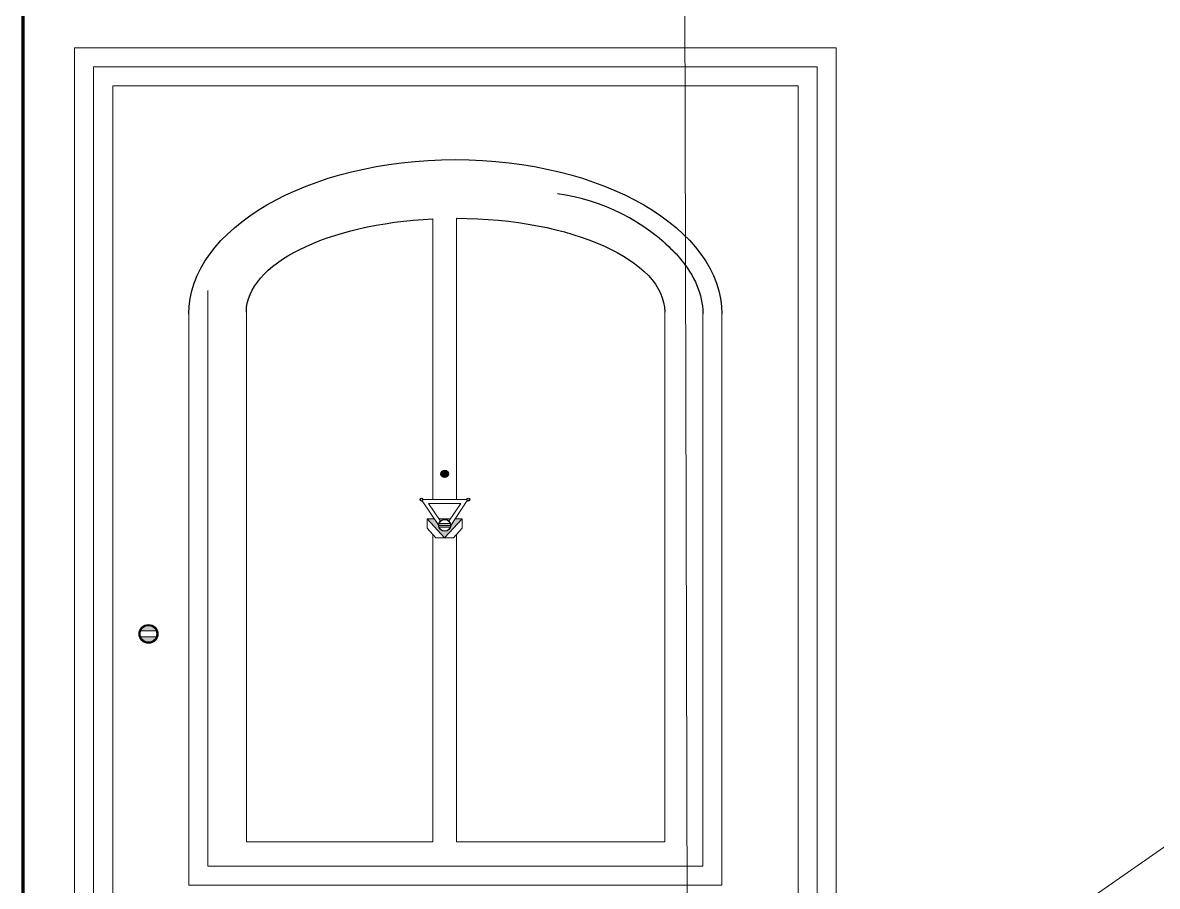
# Model space of a CAD drawing. Header units: millimetres. Extents: x 35860 to 71103, y -11298 to -8385.
# Drawn here: x 39361.91 to 39399.16, y -9328.01 to -9299.65 of the extents above; entities that cross this region are included whole.
import ezdxf

# ---------------------------------------------------------------- set-up
doc = ezdxf.new("R2010")
doc.units = ezdxf.units.MM
doc.header["$MEASUREMENT"] = 0
doc.layers.get('0').update_dxf_attribs({"lineweight": 15})
doc.layers.add('02', color=2, linetype='Continuous', lineweight=20)
doc.layers.add('07', color=3, linetype='Continuous', lineweight=70)
doc.layers.add('OLC', color=254, linetype='Continuous')
doc.layers.add('P', color=7, linetype='Continuous')

msp = doc.modelspace()

# ---------------------------------------------------------------- hatches: boundary and pattern name
at = {"layer": 'OLC'}
msp.add_hatch(color=256, dxfattribs=at).paths.add_polyline_path([(39375.859, -9314.47, -1), (39375.667, -9314.47, -1)])
msp.add_hatch(color=256, dxfattribs=at).paths.add_polyline_path([(39375.859, -9314.47, -1), (39375.667, -9314.47, -1)])
msp.add_hatch(color=256, dxfattribs=at).paths.add_polyline_path([(39375.859, -9314.47, -1), (39375.667, -9314.47, -1)])
msp.add_hatch(color=256, dxfattribs=at).paths.add_polyline_path([(39375.859, -9314.47, -1), (39375.667, -9314.47, -1)])
msp.add_hatch(color=256, dxfattribs=at).paths.add_polyline_path([(39375.859, -9314.47, -1), (39375.667, -9314.47, -1)])
msp.add_hatch(color=256, dxfattribs=at).paths.add_polyline_path([(39375.859, -9314.47, -1), (39375.667, -9314.47, -1)])
msp.add_hatch(color=256, dxfattribs=at).paths.add_polyline_path([(39375.859, -9314.47, -1), (39375.667, -9314.47, -1)])
msp.add_hatch(color=256, dxfattribs=at).paths.add_polyline_path([(39375.859, -9314.47, -1), (39375.667, -9314.47, -1)])
msp.add_hatch(color=256, dxfattribs=at).paths.add_polyline_path([(39375.859, -9314.47, -1), (39375.667, -9314.47, -1)])
h = msp.add_hatch(color=256, dxfattribs=at)
h.paths.add_polyline_path([(39374.954, -9315.314, -1), (39375.049, -9315.314, -1)])
h.paths.add_polyline_path([(39376.493, -9315.314, -1.000005), (39376.584, -9315.314, -1.000005)])
h = msp.add_hatch(color=256, dxfattribs=at)
h.paths.add_polyline_path([(39374.954, -9315.314, -1), (39375.049, -9315.314, -1)])
h.paths.add_polyline_path([(39376.493, -9315.314, -1.000005), (39376.584, -9315.314, -1.000005)])
h = msp.add_hatch(color=256, dxfattribs=at)
h.paths.add_polyline_path([(39374.954, -9315.314, -1), (39375.049, -9315.314, -1)])
h.paths.add_polyline_path([(39376.493, -9315.314, -1.000005), (39376.584, -9315.314, -1.000005)])
h = msp.add_hatch(color=256, dxfattribs=at)
h.paths.add_polyline_path([(39375.186, -9315.94), (39375.424, -9315.94), (39375.572, -9316.159, 1), (39375.96, -9316.159), (39376.106, -9315.94), (39376.337, -9315.94), (39375.762, -9316.564)])
h.paths.add_polyline_path([(39375.629, -9316.021), (39375.574, -9315.94), (39375.956, -9315.94), (39375.902, -9316.021, 0.410146)], flags=17)
h.paths.add_polyline_path([(39375.582, -9316.097), (39375.949, -9316.097, -0.082185), (39375.96, -9316.159), (39375.572, -9316.159, -0.082185)], flags=17)
h.paths.add_polyline_path([(39375.572, -9316.159), (39375.96, -9316.159, -0.082185), (39375.949, -9316.222), (39375.582, -9316.222, -0.082185)], flags=16)
h = msp.add_hatch(color=256, dxfattribs=at)
h.paths.add_polyline_path([(39375.186, -9315.94), (39375.424, -9315.94), (39375.572, -9316.159, 1), (39375.96, -9316.159), (39376.106, -9315.94), (39376.337, -9315.94), (39375.762, -9316.564)])
h.paths.add_polyline_path([(39375.629, -9316.021), (39375.574, -9315.94), (39375.956, -9315.94), (39375.902, -9316.021, 0.410146)], flags=17)
h.paths.add_polyline_path([(39375.582, -9316.097), (39375.949, -9316.097, -0.082185), (39375.96, -9316.159), (39375.572, -9316.159, -0.082185)], flags=17)
h.paths.add_polyline_path([(39375.572, -9316.159), (39375.96, -9316.159, -0.082185), (39375.949, -9316.222), (39375.582, -9316.222, -0.082185)], flags=16)
h = msp.add_hatch(color=256, dxfattribs=at)
h.paths.add_polyline_path([(39375.186, -9315.94), (39375.424, -9315.94), (39375.572, -9316.159, 1), (39375.96, -9316.159), (39376.106, -9315.94), (39376.337, -9315.94), (39375.762, -9316.564)])
h.paths.add_polyline_path([(39375.629, -9316.021), (39375.574, -9315.94), (39375.956, -9315.94), (39375.902, -9316.021, 0.410146)], flags=17)
h.paths.add_polyline_path([(39375.582, -9316.097), (39375.949, -9316.097, -0.082185), (39375.96, -9316.159), (39375.572, -9316.159, -0.082185)], flags=17)
h.paths.add_polyline_path([(39375.572, -9316.159), (39375.96, -9316.159, -0.082185), (39375.949, -9316.222), (39375.582, -9316.222, -0.082185)], flags=16)
h = msp.add_hatch(color=256, dxfattribs=at)
h.paths.add_polyline_path([(39366.295, -9319.821, -0.689232), (39365.78, -9319.821)])
h.paths.add_polyline_path([(39365.78, -9319.623, -0.684046), (39366.294, -9319.623)])
h = msp.add_hatch(color=256, dxfattribs=at)
h.paths.add_polyline_path([(39366.295, -9319.821, -0.689232), (39365.78, -9319.821)])
h.paths.add_polyline_path([(39365.78, -9319.623, -0.684046), (39366.294, -9319.623)])
h = msp.add_hatch(color=256, dxfattribs=at)
h.paths.add_polyline_path([(39366.295, -9319.821, -0.689232), (39365.78, -9319.821)])
h.paths.add_polyline_path([(39365.78, -9319.623, -0.684046), (39366.294, -9319.623)])

# ---------------------------------------------------------------- linework, layer by layer
msp.add_line((39383.61, -9283.507), (39384.273, -9560.16))
at = {"layer": '02'}
for p, q in [((39388.613, -9300.476), (39363.613, -9300.476)), ((39388.613, -9300.476), (39363.613, -9300.476)), ((39388.613, -9300.476), (39363.613, -9300.476)), ((39363.613, -9300.476), (39363.613, -9355.476)), ((39363.613, -9300.476), (39363.613, -9355.476)), ((39363.613, -9300.476), (39363.613, -9355.476)), ((39388.613, -9300.476), (39363.613, -9300.476)), ((39388.613, -9300.476), (39363.613, -9300.476)), ((39388.613, -9300.476), (39363.613, -9300.476)), ((39363.613, -9300.476), (39363.613, -9355.476)), ((39363.613, -9300.476), (39363.613, -9355.476)), ((39363.613, -9300.476), (39363.613, -9355.476)), ((39388.613, -9300.476), (39363.613, -9300.476)), ((39388.613, -9300.476), (39363.613, -9300.476)), ((39388.613, -9300.476), (39363.613, -9300.476)), ((39363.613, -9300.476), (39363.613, -9355.476)), ((39363.613, -9300.476), (39363.613, -9355.476)), ((39363.613, -9300.476), (39363.613, -9355.476)), ((39388.613, -9300.476), (39388.613, -9334.212)), ((39388.613, -9300.476), (39388.613, -9334.212)), ((39388.613, -9300.476), (39388.613, -9334.212)), ((39388.613, -9300.476), (39388.613, -9334.212)), ((39388.613, -9300.476), (39388.613, -9334.212)), ((39388.613, -9300.476), (39388.613, -9334.212)), ((39388.613, -9334.212), (39388.613, -9300.476)), ((39388.613, -9334.212), (39388.613, -9300.476)), ((39388.613, -9334.212), (39388.613, -9300.476)), ((39387.988, -9301.101), (39364.238, -9301.101)), ((39387.988, -9301.101), (39364.238, -9301.101)), ((39387.988, -9301.101), (39364.238, -9301.101)), ((39364.238, -9301.101), (39364.238, -9354.851)), ((39364.238, -9301.101), (39364.238, -9354.851)), ((39364.238, -9301.101), (39364.238, -9354.851)), ((39387.988, -9301.101), (39364.238, -9301.101)), ((39387.988, -9301.101), (39364.238, -9301.101)), ((39387.988, -9301.101), (39364.238, -9301.101)), ((39364.238, -9301.101), (39364.238, -9354.851)), ((39364.238, -9301.101), (39364.238, -9354.851)), ((39364.238, -9301.101), (39364.238, -9354.851)), ((39387.988, -9301.101), (39364.238, -9301.101)), ((39387.988, -9301.101), (39364.238, -9301.101)), ((39387.988, -9301.101), (39364.238, -9301.101)), ((39364.238, -9301.101), (39364.238, -9354.851)), ((39364.238, -9301.101), (39364.238, -9354.851)), ((39364.238, -9301.101), (39364.238, -9354.851)), ((39387.988, -9334.646), (39387.988, -9301.101)), ((39387.988, -9334.646), (39387.988, -9301.101)), ((39387.988, -9334.646), (39387.988, -9301.101)), ((39387.988, -9334.646), (39387.988, -9301.101)), ((39387.988, -9334.646), (39387.988, -9301.101)), ((39387.988, -9334.646), (39387.988, -9301.101)), ((39387.988, -9334.646), (39387.988, -9301.101)), ((39387.988, -9334.646), (39387.988, -9301.101)), ((39387.988, -9334.646), (39387.988, -9301.101)), ((39387.363, -9301.726), (39364.863, -9301.726)), ((39387.363, -9301.726), (39364.863, -9301.726)), ((39387.363, -9301.726), (39364.863, -9301.726)), ((39364.863, -9301.726), (39364.863, -9354.226)), ((39364.863, -9301.726), (39364.863, -9354.226)), ((39364.863, -9301.726), (39364.863, -9354.226)), ((39387.363, -9301.726), (39364.863, -9301.726)), ((39387.363, -9301.726), (39364.863, -9301.726)), ((39387.363, -9301.726), (39364.863, -9301.726)), ((39364.863, -9301.726), (39364.863, -9354.226)), ((39364.863, -9301.726), (39364.863, -9354.226)), ((39364.863, -9301.726), (39364.863, -9354.226)), ((39387.363, -9301.726), (39364.863, -9301.726)), ((39387.363, -9301.726), (39364.863, -9301.726)), ((39387.363, -9301.726), (39364.863, -9301.726)), ((39364.863, -9301.726), (39364.863, -9354.226)), ((39364.863, -9301.726), (39364.863, -9354.226)), ((39364.863, -9301.726), (39364.863, -9354.226)), ((39387.363, -9335.081), (39387.363, -9301.726)), ((39387.363, -9335.081), (39387.363, -9301.726)), ((39387.363, -9335.081), (39387.363, -9301.726)), ((39387.363, -9335.081), (39387.363, -9301.726)), ((39387.363, -9335.081), (39387.363, -9301.726)), ((39387.363, -9335.081), (39387.363, -9301.726)), ((39387.363, -9335.081), (39387.363, -9301.726)), ((39387.363, -9335.081), (39387.363, -9301.726)), ((39387.363, -9335.081), (39387.363, -9301.726)), ((39375.377, -9307.903), (39375.377, -9306.09)), ((39375.377, -9307.903), (39375.377, -9306.09)), ((39375.377, -9307.903), (39375.377, -9306.09)), ((39375.377, -9307.903), (39375.377, -9306.09)), ((39375.377, -9307.903), (39375.377, -9306.09)), ((39375.377, -9307.903), (39375.377, -9306.09)), ((39375.377, -9307.903), (39375.377, -9306.09)), ((39375.377, -9307.903), (39375.377, -9306.09)), ((39375.377, -9307.903), (39375.377, -9306.09)), ((39376.15, -9307.903), (39376.15, -9306.072)), ((39376.15, -9307.903), (39376.15, -9306.072)), ((39376.15, -9307.903), (39376.15, -9306.072)), ((39376.15, -9307.903), (39376.15, -9306.072)), ((39376.15, -9307.903), (39376.15, -9306.072)), ((39376.15, -9307.903), (39376.15, -9306.072)), ((39376.15, -9307.903), (39376.15, -9306.072)), ((39376.15, -9307.903), (39376.15, -9306.072)), ((39376.15, -9307.903), (39376.15, -9306.072)), ((39375.377, -9309.153), (39375.377, -9307.903)), ((39375.377, -9309.153), (39375.377, -9307.903)), ((39375.377, -9309.153), (39375.377, -9307.903)), ((39375.377, -9309.153), (39375.377, -9307.903)), ((39375.377, -9309.153), (39375.377, -9307.903)), ((39375.377, -9309.153), (39375.377, -9307.903)), ((39375.377, -9309.153), (39375.377, -9307.903)), ((39375.377, -9309.153), (39375.377, -9307.903)), ((39375.377, -9309.153), (39375.377, -9307.903)), ((39376.15, -9309.153), (39376.15, -9307.903)), ((39376.15, -9309.153), (39376.15, -9307.903)), ((39376.15, -9309.153), (39376.15, -9307.903)), ((39376.15, -9309.153), (39376.15, -9307.903)), ((39376.15, -9309.153), (39376.15, -9307.903)), ((39376.15, -9309.153), (39376.15, -9307.903)), ((39376.15, -9309.153), (39376.15, -9307.903)), ((39376.15, -9309.153), (39376.15, -9307.903)), ((39376.15, -9309.153), (39376.15, -9307.903)), ((39367.988, -9308.442), (39367.988, -9327.351)), ((39367.988, -9308.442), (39367.988, -9327.351)), ((39367.988, -9308.442), (39367.988, -9327.351)), ((39367.363, -9309.226), (39367.363, -9327.976)), ((39367.363, -9309.226), (39367.363, -9327.976)), ((39367.363, -9309.226), (39367.363, -9327.976)), ((39367.363, -9309.226), (39367.363, -9327.976)), ((39367.363, -9309.226), (39367.363, -9327.976)), ((39367.363, -9309.226), (39367.363, -9327.976)), ((39367.363, -9309.226), (39367.363, -9327.976)), ((39367.363, -9309.226), (39367.363, -9327.976)), ((39367.363, -9309.226), (39367.363, -9327.976)), ((39367.988, -9309.226), (39367.988, -9327.351)), ((39367.988, -9309.226), (39367.988, -9327.351)), ((39367.988, -9309.226), (39367.988, -9327.351)), ((39367.988, -9309.226), (39367.988, -9327.351)), ((39367.988, -9309.226), (39367.988, -9327.351)), ((39367.988, -9309.226), (39367.988, -9327.351)), ((39369.253, -9326.556), (39369.253, -9309.153)), ((39369.253, -9326.556), (39369.253, -9309.153)), ((39369.253, -9326.556), (39369.253, -9309.153)), ((39369.253, -9326.556), (39369.253, -9309.153)), ((39369.253, -9326.556), (39369.253, -9309.153)), ((39369.253, -9326.556), (39369.253, -9309.153)), ((39369.253, -9326.556), (39369.253, -9309.153)), ((39369.253, -9326.556), (39369.253, -9309.153)), ((39369.253, -9326.556), (39369.253, -9309.153)), ((39375.377, -9309.153), (39375.377, -9315.315)), ((39375.377, -9309.153), (39375.377, -9312.815)), ((39375.377, -9309.153), (39375.377, -9312.815)), ((39375.377, -9309.153), (39375.377, -9315.315)), ((39375.377, -9309.153), (39375.377, -9315.315)), ((39375.377, -9309.153), (39375.377, -9312.815)), ((39375.377, -9309.153), (39375.377, -9315.315)), ((39375.377, -9309.153), (39375.377, -9312.815)), ((39375.377, -9309.153), (39375.377, -9312.815)), ((39375.377, -9309.153), (39375.377, -9315.315)), ((39375.377, -9309.153), (39375.377, -9315.315)), ((39375.377, -9309.153), (39375.377, -9312.815)), ((39375.377, -9309.153), (39375.377, -9315.315)), ((39375.377, -9309.153), (39375.377, -9312.815)), ((39375.377, -9309.153), (39375.377, -9312.815)), ((39375.377, -9309.153), (39375.377, -9315.315)), ((39375.377, -9309.153), (39375.377, -9315.315)), ((39375.377, -9309.153), (39375.377, -9312.815)), ((39376.15, -9315.315), (39376.15, -9309.153)), ((39376.15, -9312.815), (39376.15, -9309.153)), ((39376.15, -9312.815), (39376.15, -9309.153)), ((39376.15, -9315.315), (39376.15, -9309.153)), ((39376.15, -9315.315), (39376.15, -9309.153)), ((39376.15, -9312.815), (39376.15, -9309.153)), ((39376.15, -9315.315), (39376.15, -9309.153)), ((39376.15, -9312.815), (39376.15, -9309.153)), ((39376.15, -9312.815), (39376.15, -9309.153)), ((39376.15, -9315.315), (39376.15, -9309.153)), ((39376.15, -9315.315), (39376.15, -9309.153)), ((39376.15, -9312.815), (39376.15, -9309.153)), ((39376.15, -9315.315), (39376.15, -9309.153)), ((39376.15, -9312.815), (39376.15, -9309.153)), ((39376.15, -9312.815), (39376.15, -9309.153)), ((39376.15, -9315.315), (39376.15, -9309.153)), ((39376.15, -9315.315), (39376.15, -9309.153)), ((39376.15, -9312.815), (39376.15, -9309.153)), ((39382.987, -9309.153), (39382.987, -9326.556)), ((39382.987, -9309.153), (39382.987, -9326.556)), ((39382.987, -9309.153), (39382.987, -9326.556)), ((39382.987, -9309.153), (39382.987, -9326.556)), ((39382.987, -9309.153), (39382.987, -9326.556)), ((39382.987, -9309.153), (39382.987, -9326.556)), ((39382.987, -9309.153), (39382.987, -9326.556)), ((39382.987, -9309.153), (39382.987, -9326.556)), ((39382.987, -9309.153), (39382.987, -9326.556)), ((39384.238, -9327.351), (39384.238, -9309.226)), ((39384.238, -9327.351), (39384.238, -9309.226)), ((39384.238, -9327.351), (39384.238, -9309.226)), ((39384.238, -9327.351), (39384.238, -9309.226)), ((39384.238, -9327.351), (39384.238, -9309.226)), ((39384.238, -9327.351), (39384.238, -9309.226)), ((39384.238, -9327.351), (39384.238, -9309.226)), ((39384.238, -9327.351), (39384.238, -9309.226)), ((39384.238, -9327.351), (39384.238, -9309.226)), ((39384.863, -9327.976), (39384.863, -9309.226)), ((39384.863, -9327.976), (39384.863, -9309.226)), ((39384.863, -9327.976), (39384.863, -9309.226)), ((39384.863, -9327.976), (39384.863, -9309.226)), ((39384.863, -9327.976), (39384.863, -9309.226)), ((39384.863, -9327.976), (39384.863, -9309.226)), ((39384.863, -9327.976), (39384.863, -9309.226)), ((39384.863, -9327.976), (39384.863, -9309.226)), ((39384.863, -9327.976), (39384.863, -9309.226)), ((39385.742, -9336.208), (39423.784, -9309.757)), ((39375.572, -9316.159), (39375.028, -9315.354)), ((39375.572, -9316.159), (39375.028, -9315.354)), ((39375.572, -9316.159), (39375.028, -9315.354)), ((39375.572, -9316.159), (39375.028, -9315.354)), ((39375.572, -9316.159), (39375.028, -9315.354)), ((39375.572, -9316.159), (39375.028, -9315.354)), ((39375.572, -9316.159), (39375.028, -9315.354)), ((39375.572, -9316.159), (39375.028, -9315.354)), ((39375.572, -9316.159), (39375.028, -9315.354)), ((39375.049, -9315.314), (39375.377, -9315.314)), ((39375.049, -9315.314), (39375.377, -9315.314)), ((39375.049, -9315.314), (39375.377, -9315.314)), ((39375.049, -9315.314), (39375.377, -9315.314)), ((39375.049, -9315.314), (39375.377, -9315.314)), ((39375.049, -9315.314), (39375.377, -9315.314)), ((39375.049, -9315.314), (39375.377, -9315.314)), ((39375.049, -9315.314), (39375.377, -9315.314)), ((39375.049, -9315.314), (39375.377, -9315.314)), ((39375.153, -9315.315), (39375.153, -9315.314)), ((39375.153, -9315.315), (39375.153, -9315.314)), ((39375.153, -9315.315), (39375.153, -9315.314)), ((39375.153, -9315.315), (39375.153, -9315.314)), ((39375.153, -9315.315), (39375.153, -9315.314)), ((39375.153, -9315.315), (39375.153, -9315.314)), ((39375.153, -9315.315), (39375.153, -9315.314)), ((39375.153, -9315.315), (39375.153, -9315.314)), ((39375.153, -9315.315), (39375.153, -9315.314)), ((39376.291, -9315.44), (39375.237, -9315.44)), ((39375.629, -9316.021), (39375.237, -9315.44)), ((39375.629, -9316.021), (39375.237, -9315.44)), ((39376.291, -9315.44), (39375.237, -9315.44)), ((39376.291, -9315.44), (39375.237, -9315.44)), ((39375.629, -9316.021), (39375.237, -9315.44)), ((39376.291, -9315.44), (39375.237, -9315.44)), ((39375.629, -9316.021), (39375.237, -9315.44)), ((39375.629, -9316.021), (39375.237, -9315.44)), ((39376.291, -9315.44), (39375.237, -9315.44)), ((39376.291, -9315.44), (39375.237, -9315.44)), ((39375.629, -9316.021), (39375.237, -9315.44)), ((39376.291, -9315.44), (39375.237, -9315.44)), ((39375.629, -9316.021), (39375.237, -9315.44)), ((39375.629, -9316.021), (39375.237, -9315.44)), ((39376.291, -9315.44), (39375.237, -9315.44)), ((39376.291, -9315.44), (39375.237, -9315.44)), ((39375.629, -9316.021), (39375.237, -9315.44)), ((39376.15, -9315.315), (39375.377, -9315.315)), ((39376.15, -9315.315), (39375.377, -9315.315)), ((39376.15, -9315.315), (39375.377, -9315.315)), ((39376.15, -9315.315), (39375.377, -9315.315)), ((39376.15, -9315.315), (39375.377, -9315.315)), ((39376.15, -9315.315), (39375.377, -9315.315)), ((39376.15, -9315.315), (39375.377, -9315.315)), ((39376.15, -9315.315), (39375.377, -9315.315)), ((39376.15, -9315.315), (39375.377, -9315.315)), ((39376.291, -9315.44), (39375.902, -9316.021)), ((39376.291, -9315.44), (39375.902, -9316.021)), ((39376.291, -9315.44), (39375.902, -9316.021)), ((39376.291, -9315.44), (39375.902, -9316.021)), ((39376.291, -9315.44), (39375.902, -9316.021)), ((39376.291, -9315.44), (39375.902, -9316.021)), ((39376.291, -9315.44), (39375.902, -9316.021)), ((39376.291, -9315.44), (39375.902, -9316.021)), ((39376.291, -9315.44), (39375.902, -9316.021)), ((39376.505, -9315.345), (39375.96, -9316.159)), ((39376.505, -9315.345), (39375.96, -9316.159)), ((39376.505, -9315.345), (39375.96, -9316.159)), ((39376.505, -9315.345), (39375.96, -9316.159)), ((39376.505, -9315.345), (39375.96, -9316.159)), ((39376.505, -9315.345), (39375.96, -9316.159)), ((39376.505, -9315.345), (39375.96, -9316.159)), ((39376.505, -9315.345), (39375.96, -9316.159)), ((39376.505, -9315.345), (39375.96, -9316.159)), ((39376.15, -9315.315), (39376.493, -9315.315)), ((39376.15, -9315.315), (39376.493, -9315.315)), ((39376.15, -9315.315), (39376.493, -9315.315)), ((39376.15, -9315.315), (39376.493, -9315.315)), ((39376.15, -9315.315), (39376.493, -9315.315)), ((39376.15, -9315.315), (39376.493, -9315.315)), ((39376.15, -9315.315), (39376.493, -9315.315)), ((39376.15, -9315.315), (39376.493, -9315.315)), ((39376.15, -9315.315), (39376.493, -9315.315)), ((39376.375, -9315.314), (39376.374, -9315.315)), ((39376.375, -9315.314), (39376.374, -9315.315)), ((39376.375, -9315.314), (39376.374, -9315.315)), ((39376.375, -9315.314), (39376.374, -9315.315)), ((39376.375, -9315.314), (39376.374, -9315.315)), ((39376.375, -9315.314), (39376.374, -9315.315)), ((39376.375, -9315.314), (39376.374, -9315.315)), ((39376.375, -9315.314), (39376.374, -9315.315)), ((39376.375, -9315.314), (39376.374, -9315.315)), ((39375.762, -9316.564), (39375.186, -9315.94)), ((39375.424, -9315.94), (39375.186, -9315.94)), ((39375.186, -9315.94), (39375.186, -9316.252)), ((39375.762, -9316.564), (39375.186, -9315.94)), ((39375.186, -9315.94), (39375.186, -9316.252)), ((39375.424, -9315.94), (39375.186, -9315.94)), ((39375.762, -9316.564), (39375.186, -9315.94)), ((39375.424, -9315.94), (39375.186, -9315.94)), ((39375.186, -9315.94), (39375.186, -9316.252)), ((39375.762, -9316.564), (39375.186, -9315.94)), ((39375.424, -9315.94), (39375.186, -9315.94)), ((39375.186, -9315.94), (39375.186, -9316.252)), ((39375.762, -9316.564), (39375.186, -9315.94)), ((39375.186, -9315.94), (39375.186, -9316.252)), ((39375.424, -9315.94), (39375.186, -9315.94)), ((39375.762, -9316.564), (39375.186, -9315.94)), ((39375.424, -9315.94), (39375.186, -9315.94)), ((39375.186, -9315.94), (39375.186, -9316.252)), ((39375.762, -9316.564), (39375.186, -9315.94)), ((39375.424, -9315.94), (39375.186, -9315.94)), ((39375.186, -9315.94), (39375.186, -9316.252)), ((39375.762, -9316.564), (39375.186, -9315.94)), ((39375.186, -9315.94), (39375.186, -9316.252)), ((39375.424, -9315.94), (39375.186, -9315.94)), ((39375.762, -9316.564), (39375.186, -9315.94)), ((39375.424, -9315.94), (39375.186, -9315.94)), ((39375.186, -9315.94), (39375.186, -9316.252)), ((39375.96, -9316.159), (39375.572, -9316.159)), ((39375.96, -9316.159), (39375.572, -9316.159)), ((39375.96, -9316.159), (39375.572, -9316.159)), ((39375.96, -9316.159), (39375.572, -9316.159)), ((39375.96, -9316.159), (39375.572, -9316.159)), ((39375.96, -9316.159), (39375.572, -9316.159)), ((39375.96, -9316.159), (39375.572, -9316.159)), ((39375.96, -9316.159), (39375.572, -9316.159)), ((39375.96, -9316.159), (39375.572, -9316.159)), ((39375.956, -9315.94), (39375.574, -9315.94)), ((39375.956, -9315.94), (39375.574, -9315.94)), ((39375.956, -9315.94), (39375.574, -9315.94)), ((39375.956, -9315.94), (39375.574, -9315.94)), ((39375.956, -9315.94), (39375.574, -9315.94)), ((39375.956, -9315.94), (39375.574, -9315.94)), ((39375.956, -9315.94), (39375.574, -9315.94)), ((39375.956, -9315.94), (39375.574, -9315.94)), ((39375.956, -9315.94), (39375.574, -9315.94)), ((39375.949, -9316.097), (39375.582, -9316.097)), ((39375.949, -9316.097), (39375.582, -9316.097)), ((39375.949, -9316.097), (39375.582, -9316.097)), ((39375.949, -9316.097), (39375.582, -9316.097)), ((39375.949, -9316.097), (39375.582, -9316.097)), ((39375.949, -9316.097), (39375.582, -9316.097)), ((39375.949, -9316.097), (39375.582, -9316.097)), ((39375.949, -9316.097), (39375.582, -9316.097)), ((39375.949, -9316.097), (39375.582, -9316.097)), ((39375.949, -9316.222), (39375.582, -9316.222)), ((39375.949, -9316.222), (39375.582, -9316.222)), ((39375.949, -9316.222), (39375.582, -9316.222)), ((39375.949, -9316.222), (39375.582, -9316.222)), ((39375.949, -9316.222), (39375.582, -9316.222)), ((39375.949, -9316.222), (39375.582, -9316.222)), ((39375.949, -9316.222), (39375.582, -9316.222)), ((39375.949, -9316.222), (39375.582, -9316.222)), ((39375.949, -9316.222), (39375.582, -9316.222)), ((39376.337, -9315.94), (39375.762, -9316.564)), ((39376.337, -9315.94), (39375.762, -9316.564)), ((39376.337, -9315.94), (39375.762, -9316.564)), ((39376.337, -9315.94), (39375.762, -9316.564)), ((39376.337, -9315.94), (39375.762, -9316.564)), ((39376.337, -9315.94), (39375.762, -9316.564)), ((39376.337, -9315.94), (39375.762, -9316.564)), ((39376.337, -9315.94), (39375.762, -9316.564)), ((39376.337, -9315.94), (39375.762, -9316.564)), ((39376.337, -9315.94), (39376.106, -9315.94)), ((39376.337, -9315.94), (39376.106, -9315.94)), ((39376.337, -9315.94), (39376.106, -9315.94)), ((39376.337, -9315.94), (39376.106, -9315.94)), ((39376.337, -9315.94), (39376.106, -9315.94)), ((39376.337, -9315.94), (39376.106, -9315.94)), ((39376.337, -9315.94), (39376.106, -9315.94)), ((39376.337, -9315.94), (39376.106, -9315.94)), ((39376.337, -9315.94), (39376.106, -9315.94)), ((39376.337, -9316.252), (39376.337, -9315.94)), ((39376.337, -9316.252), (39376.337, -9315.94)), ((39376.337, -9316.252), (39376.337, -9315.94)), ((39376.337, -9316.252), (39376.337, -9315.94)), ((39376.337, -9316.252), (39376.337, -9315.94)), ((39376.337, -9316.252), (39376.337, -9315.94)), ((39376.337, -9316.252), (39376.337, -9315.94)), ((39376.337, -9316.252), (39376.337, -9315.94)), ((39376.337, -9316.252), (39376.337, -9315.94)), ((39375.186, -9316.252), (39375.474, -9316.564)), ((39375.186, -9316.252), (39375.474, -9316.564)), ((39375.186, -9316.252), (39375.474, -9316.564)), ((39375.186, -9316.252), (39375.474, -9316.564)), ((39375.186, -9316.252), (39375.474, -9316.564)), ((39375.186, -9316.252), (39375.474, -9316.564)), ((39375.186, -9316.252), (39375.474, -9316.564)), ((39375.186, -9316.252), (39375.474, -9316.564)), ((39375.186, -9316.252), (39375.474, -9316.564)), ((39375.377, -9316.459), (39375.377, -9326.556)), ((39375.377, -9316.459), (39375.377, -9326.556)), ((39375.377, -9316.459), (39375.377, -9326.556)), ((39375.377, -9316.459), (39375.377, -9326.556)), ((39375.377, -9316.459), (39375.377, -9326.556)), ((39375.377, -9316.459), (39375.377, -9326.556)), ((39375.377, -9316.459), (39375.377, -9326.556)), ((39375.377, -9316.459), (39375.377, -9326.556)), ((39375.377, -9316.459), (39375.377, -9326.556)), ((39375.377, -9316.564), (39375.377, -9316.564)), ((39375.377, -9316.564), (39375.377, -9316.564)), ((39375.377, -9316.564), (39375.377, -9316.564)), ((39375.377, -9316.564), (39375.377, -9316.564)), ((39375.377, -9316.564), (39375.377, -9316.564)), ((39375.377, -9316.564), (39375.377, -9316.564)), ((39375.377, -9316.564), (39375.377, -9316.564)), ((39375.377, -9316.564), (39375.377, -9316.564)), ((39375.377, -9316.564), (39375.377, -9316.564)), ((39375.762, -9316.564), (39375.474, -9316.564)), ((39376.049, -9316.565), (39375.474, -9316.564)), ((39376.049, -9316.565), (39375.474, -9316.564)), ((39375.762, -9316.564), (39375.474, -9316.564)), ((39375.762, -9316.564), (39375.474, -9316.564)), ((39376.049, -9316.565), (39375.474, -9316.564)), ((39375.762, -9316.564), (39375.474, -9316.564)), ((39376.049, -9316.565), (39375.474, -9316.564)), ((39376.049, -9316.565), (39375.474, -9316.564)), ((39375.762, -9316.564), (39375.474, -9316.564)), ((39375.762, -9316.564), (39375.474, -9316.564)), ((39376.049, -9316.565), (39375.474, -9316.564)), ((39375.762, -9316.564), (39375.474, -9316.564)), ((39376.049, -9316.565), (39375.474, -9316.564)), ((39376.049, -9316.565), (39375.474, -9316.564)), ((39375.762, -9316.564), (39375.474, -9316.564)), ((39375.762, -9316.564), (39375.474, -9316.564)), ((39376.049, -9316.565), (39375.474, -9316.564)), ((39376.337, -9316.252), (39376.049, -9316.565)), ((39376.337, -9316.252), (39376.049, -9316.565)), ((39376.337, -9316.252), (39376.049, -9316.565)), ((39376.337, -9316.252), (39376.049, -9316.565)), ((39376.337, -9316.252), (39376.049, -9316.565)), ((39376.337, -9316.252), (39376.049, -9316.565)), ((39376.337, -9316.252), (39376.049, -9316.565)), ((39376.337, -9316.252), (39376.049, -9316.565)), ((39376.337, -9316.252), (39376.049, -9316.565)), ((39376.15, -9326.556), (39376.15, -9316.456)), ((39376.15, -9326.556), (39376.15, -9316.456)), ((39376.15, -9326.556), (39376.15, -9316.456)), ((39376.15, -9326.556), (39376.15, -9316.456)), ((39376.15, -9326.556), (39376.15, -9316.456)), ((39376.15, -9326.556), (39376.15, -9316.456)), ((39376.15, -9326.556), (39376.15, -9316.456)), ((39376.15, -9326.556), (39376.15, -9316.456)), ((39376.15, -9326.556), (39376.15, -9316.456)), ((39376.15, -9316.564), (39376.15, -9316.565)), ((39376.15, -9316.564), (39376.15, -9316.565)), ((39376.15, -9316.564), (39376.15, -9316.565)), ((39376.15, -9316.564), (39376.15, -9316.565)), ((39376.15, -9316.564), (39376.15, -9316.565)), ((39376.15, -9316.564), (39376.15, -9316.565)), ((39376.15, -9316.564), (39376.15, -9316.565)), ((39376.15, -9316.564), (39376.15, -9316.565)), ((39376.15, -9316.564), (39376.15, -9316.565)), ((39366.294, -9319.623), (39365.78, -9319.623)), ((39366.294, -9319.623), (39365.78, -9319.623)), ((39366.294, -9319.623), (39365.78, -9319.623)), ((39366.295, -9319.821), (39365.78, -9319.821)), ((39366.295, -9319.821), (39365.78, -9319.821)), ((39366.295, -9319.821), (39365.78, -9319.821)), ((39375.377, -9326.556), (39369.253, -9326.556)), ((39375.377, -9326.556), (39369.253, -9326.556)), ((39375.377, -9326.556), (39369.253, -9326.556)), ((39375.377, -9326.556), (39369.253, -9326.556)), ((39375.377, -9326.556), (39369.253, -9326.556)), ((39375.377, -9326.556), (39369.253, -9326.556)), ((39375.377, -9326.556), (39369.253, -9326.556)), ((39375.377, -9326.556), (39369.253, -9326.556)), ((39375.377, -9326.556), (39369.253, -9326.556)), ((39382.987, -9326.556), (39376.15, -9326.556)), ((39382.987, -9326.556), (39376.15, -9326.556)), ((39382.987, -9326.556), (39376.15, -9326.556)), ((39382.987, -9326.556), (39376.15, -9326.556)), ((39382.987, -9326.556), (39376.15, -9326.556)), ((39382.987, -9326.556), (39376.15, -9326.556)), ((39382.987, -9326.556), (39376.15, -9326.556)), ((39382.987, -9326.556), (39376.15, -9326.556)), ((39382.987, -9326.556), (39376.15, -9326.556)), ((39367.988, -9327.351), (39384.238, -9327.351)), ((39367.988, -9327.351), (39384.238, -9327.351)), ((39367.988, -9327.351), (39384.238, -9327.351)), ((39367.988, -9327.351), (39384.238, -9327.351)), ((39367.988, -9327.351), (39384.238, -9327.351)), ((39367.988, -9327.351), (39384.238, -9327.351)), ((39367.988, -9327.351), (39384.238, -9327.351)), ((39367.988, -9327.351), (39384.238, -9327.351)), ((39367.988, -9327.351), (39384.238, -9327.351)), ((39367.363, -9327.976), (39384.863, -9327.976)), ((39367.363, -9327.976), (39384.863, -9327.976)), ((39367.363, -9327.976), (39384.863, -9327.976)), ((39367.363, -9327.976), (39384.863, -9327.976)), ((39367.363, -9327.976), (39384.863, -9327.976)), ((39367.363, -9327.976), (39384.863, -9327.976)), ((39367.363, -9327.976), (39384.863, -9327.976)), ((39367.363, -9327.976), (39384.863, -9327.976)), ((39367.363, -9327.976), (39384.863, -9327.976))]:
    msp.add_line(p, q, dxfattribs=at)
at = {"layer": '07'}
msp.add_line((39361.909, -9299.226), (39361.909, -9355.476), dxfattribs=at)
at = {"layer": 'OLC'}
for centre, radius in [((39366.039, -9319.725), 0.308), ((39366.039, -9319.725), 0.308), ((39366.039, -9319.725), 0.308), ((39366.037, -9319.723), 0.276), ((39366.037, -9319.723), 0.276), ((39366.037, -9319.723), 0.276)]:
    msp.add_circle(centre, radius, dxfattribs=at)
at = {"layer": 'P'}
for centre, radius in [((39375.763, -9314.47), 0.121), ((39375.763, -9314.47), 0.121), ((39375.763, -9314.47), 0.121), ((39375.763, -9314.47), 0.121), ((39375.763, -9314.47), 0.121), ((39375.763, -9314.47), 0.121), ((39375.763, -9314.47), 0.121), ((39375.763, -9314.47), 0.121), ((39375.763, -9314.47), 0.121), ((39375.763, -9314.47), 0.108), ((39375.763, -9314.47), 0.108), ((39375.763, -9314.47), 0.108), ((39375.763, -9314.47), 0.108), ((39375.763, -9314.47), 0.108), ((39375.763, -9314.47), 0.108), ((39375.763, -9314.47), 0.108), ((39375.763, -9314.47), 0.108), ((39375.763, -9314.47), 0.108), ((39375.763, -9314.47), 0.0958), ((39375.763, -9314.47), 0.0958), ((39375.763, -9314.47), 0.0958), ((39375.763, -9314.47), 0.0958), ((39375.763, -9314.47), 0.0958), ((39375.763, -9314.47), 0.0958), ((39375.763, -9314.47), 0.0958), ((39375.763, -9314.47), 0.0958), ((39375.763, -9314.47), 0.0958), ((39375.002, -9315.314), 0.0477), ((39375.002, -9315.314), 0.0477), ((39375.002, -9315.314), 0.0477), ((39375.002, -9315.314), 0.0477), ((39375.002, -9315.314), 0.0477), ((39375.002, -9315.314), 0.0477), ((39375.002, -9315.314), 0.0477), ((39375.002, -9315.314), 0.0477), ((39375.002, -9315.314), 0.0477), ((39376.539, -9315.314), 0.0456), ((39376.539, -9315.314), 0.0456), ((39376.539, -9315.314), 0.0456), ((39376.539, -9315.314), 0.0456), ((39376.539, -9315.314), 0.0456), ((39376.539, -9315.314), 0.0456), ((39376.539, -9315.314), 0.0456), ((39376.539, -9315.314), 0.0456), ((39376.539, -9315.314), 0.0456), ((39375.766, -9316.159), 0.194), ((39375.766, -9316.159), 0.194), ((39375.766, -9316.159), 0.194), ((39375.766, -9316.159), 0.194), ((39375.766, -9316.159), 0.194), ((39375.766, -9316.159), 0.194), ((39375.766, -9316.159), 0.194), ((39375.766, -9316.159), 0.194), ((39375.766, -9316.159), 0.194)]:
    msp.add_circle(centre, radius, dxfattribs=at)
msp.add_arc((39378.569, -9311.872), 6.661, 43.9419, 82.2671, dxfattribs=at)
msp.add_arc((39378.569, -9311.872), 6.661, 43.9419, 82.2671, dxfattribs=at)
msp.add_arc((39378.569, -9311.872), 6.661, 43.9419, 82.2671, dxfattribs=at)
at = {"layer": 'P', "extrusion": (0, 0, -1)}
for centre, major_axis, ratio, start_param, end_param in [((39376.113, -9309.226), (8.75, 0), 0.580502, 3.141593, 6.283185), ((39376.113, -9309.226), (8.75, 0), 0.580502, 3.141593, 6.283185), ((39376.113, -9309.226), (8.75, 0), 0.580502, 3.141593, 6.283185), ((39376.113, -9309.226), (8.75, 0), 0.580502, 3.141593, 6.283185), ((39376.113, -9309.226), (8.75, 0), 0.580502, 3.141593, 6.283185), ((39376.113, -9309.226), (8.75, 0), 0.580502, 3.141593, 6.283185), ((39376.113, -9309.226), (8.75, 0), 0.580502, 3.141593, 6.283185), ((39376.113, -9309.226), (8.75, 0), 0.580502, 3.141593, 6.283185), ((39376.113, -9309.226), (8.75, 0), 0.580502, 3.141593, 6.283185), ((39376.12, -9309.153), (6.867, 0), 0.448678, 3.141593, 4.603951), ((39376.12, -9309.153), (6.867, 0), 0.448678, 3.141593, 4.603951), ((39376.12, -9309.153), (6.867, 0), 0.448678, 3.141593, 4.603951), ((39376.12, -9309.153), (6.867, 0), 0.448678, 3.141593, 4.603951), ((39376.12, -9309.153), (6.867, 0), 0.448678, 3.141593, 4.603951), ((39376.12, -9309.153), (6.867, 0), 0.448678, 3.141593, 4.603951), ((39376.12, -9309.153), (6.867, 0), 0.448678, 3.141593, 4.603951), ((39376.12, -9309.153), (6.867, 0), 0.448678, 3.141593, 4.603951), ((39376.12, -9309.153), (6.867, 0), 0.448678, 3.141593, 4.603951), ((39376.12, -9309.153), (-6.867, 0), 0.448678, 1.575125, 3.141593), ((39376.12, -9309.153), (-6.867, 0), 0.448678, 1.575125, 3.141593), ((39376.12, -9309.153), (-6.867, 0), 0.448678, 1.575125, 3.141593), ((39376.12, -9309.153), (-6.867, 0), 0.448678, 1.575125, 3.141593), ((39376.12, -9309.153), (-6.867, 0), 0.448678, 1.575125, 3.141593), ((39376.12, -9309.153), (-6.867, 0), 0.448678, 1.575125, 3.141593), ((39376.12, -9309.153), (-6.867, 0), 0.448678, 1.575125, 3.141593), ((39376.12, -9309.153), (-6.867, 0), 0.448678, 1.575125, 3.141593), ((39376.12, -9309.153), (-6.867, 0), 0.448678, 1.575125, 3.141593)]:
    msp.add_ellipse(centre, major_axis=major_axis, ratio=ratio, start_param=start_param, end_param=end_param, dxfattribs=at)
at = {"layer": 'P'}
msp.add_open_spline([(39382.987, -9306.883), (39383.168, -9307.041), (39383.329, -9307.203), (39383.727, -9307.667), (39383.917, -9307.973), (39384.17, -9308.582), (39384.233, -9308.885), (39384.238, -9309.2), (39384.238, -9309.213), (39384.238, -9309.226)], degree=3, knots=[5.695958, 5.695958, 5.695958, 5.695958, 5.8209846, 5.8209846, 6.0471189, 6.0471189, 6.2732531, 6.2732531, 6.2831853, 6.2831853, 6.2831853, 6.2831853], dxfattribs=at)
msp.add_open_spline([(39382.987, -9306.883), (39383.168, -9307.041), (39383.329, -9307.203), (39383.727, -9307.667), (39383.917, -9307.973), (39384.17, -9308.582), (39384.233, -9308.885), (39384.238, -9309.2), (39384.238, -9309.213), (39384.238, -9309.226)], degree=3, knots=[5.695958, 5.695958, 5.695958, 5.695958, 5.8209846, 5.8209846, 6.0471189, 6.0471189, 6.2732531, 6.2732531, 6.2831853, 6.2831853, 6.2831853, 6.2831853], dxfattribs=at)
msp.add_open_spline([(39382.987, -9306.883), (39383.168, -9307.041), (39383.329, -9307.203), (39383.727, -9307.667), (39383.917, -9307.973), (39384.17, -9308.582), (39384.233, -9308.885), (39384.238, -9309.2), (39384.238, -9309.213), (39384.238, -9309.226)], degree=3, knots=[5.695958, 5.695958, 5.695958, 5.695958, 5.8209846, 5.8209846, 6.0471189, 6.0471189, 6.2732531, 6.2732531, 6.2831853, 6.2831853, 6.2831853, 6.2831853], dxfattribs=at)

doc.saveas('drawing.dxf')
